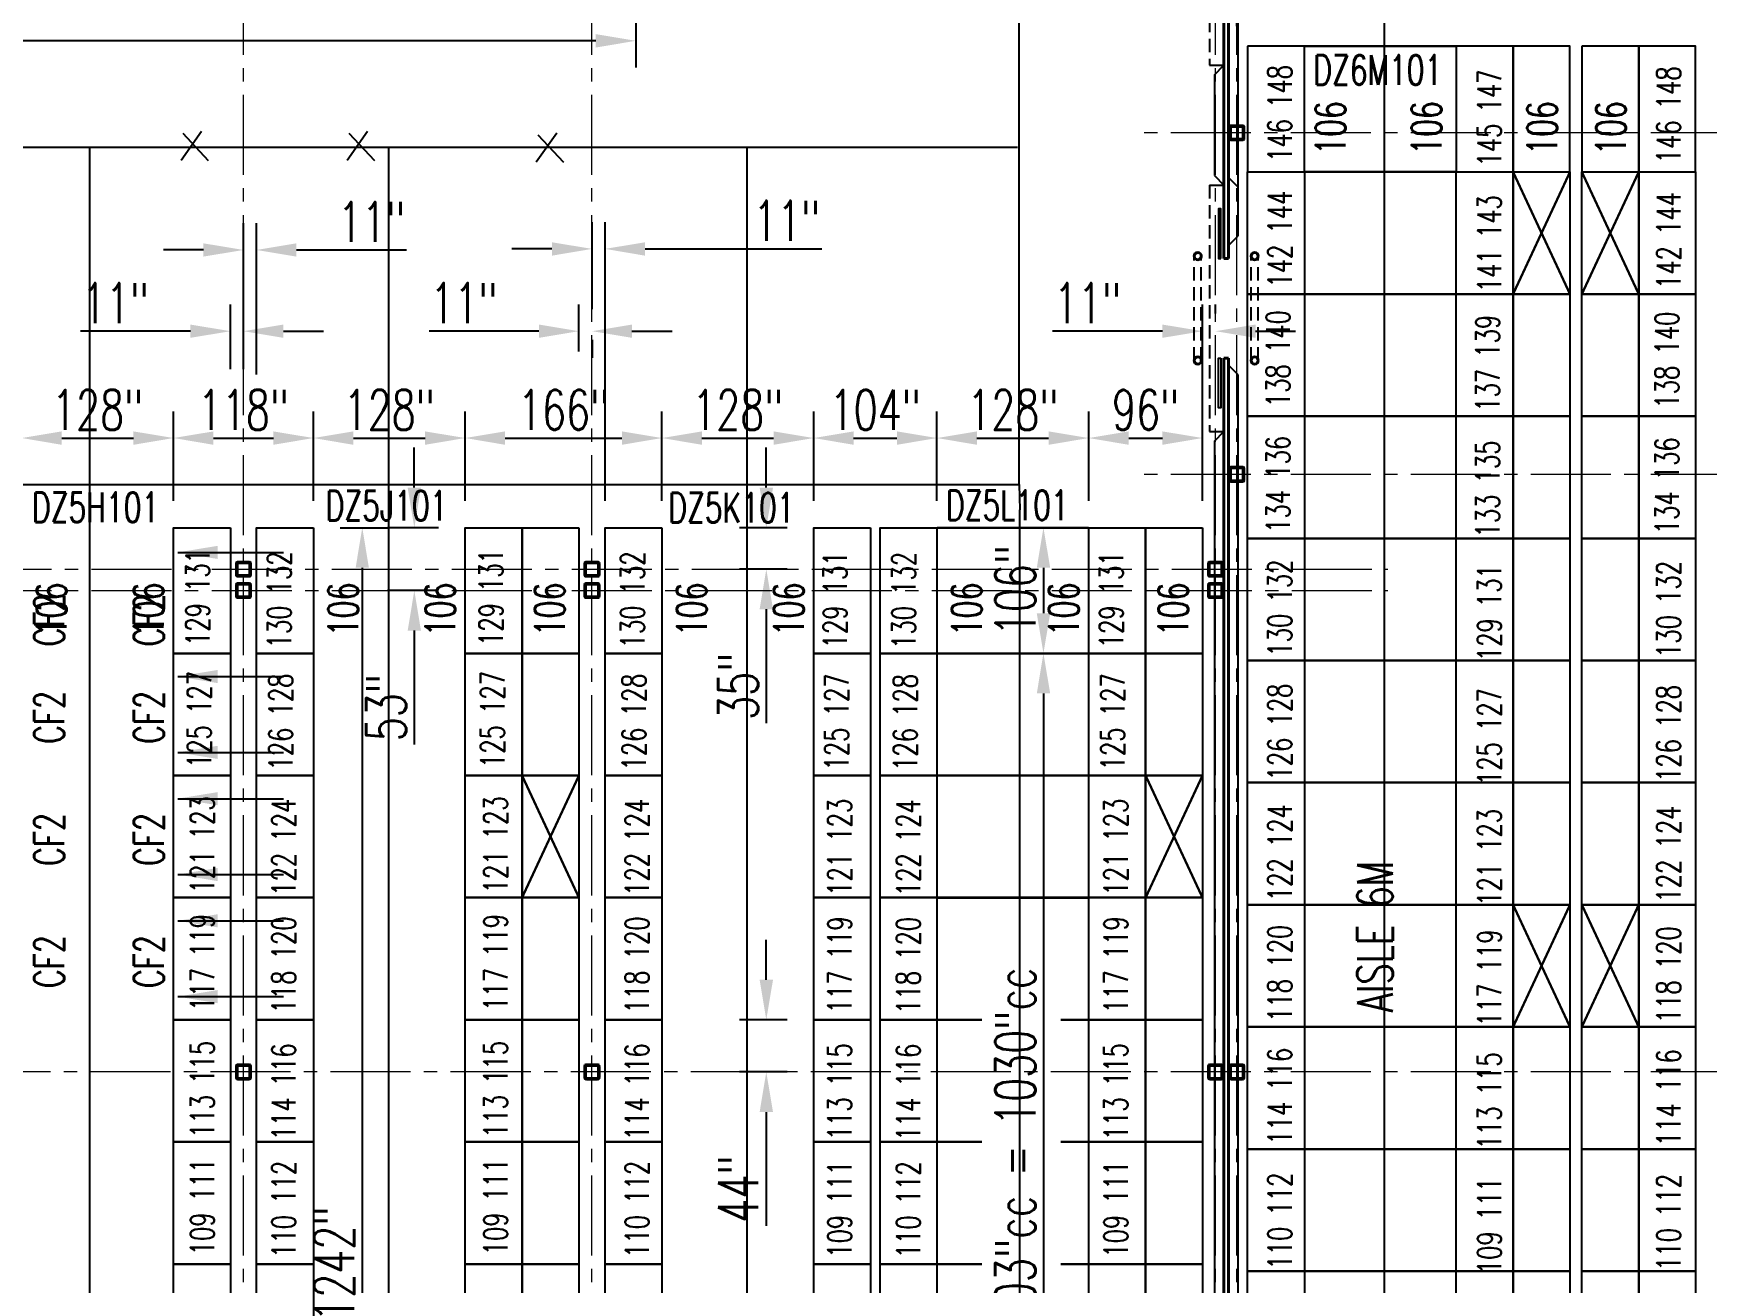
# Model space of a CAD drawing. Header units: inches. Extents: x -1028 to 37906, y -2339 to 19896.
# Drawn here: x 2889 to 4300, y 2828 to 3882 of the extents above; entities that cross this region are included whole.
import ezdxf

# ---------------------------------------------------------------- set-up
doc = ezdxf.new("R2010")
doc.units = ezdxf.units.IN
doc.header["$LTSCALE"] = 90
doc.header["$MEASUREMENT"] = 0
for name, pattern in [('CENTER2', [1.125, 0.75, -0.125, 0.125, -0.125]), ('HIDDEN', [0.375, 0.25, -0.125]), ('HIDDEN2', [0.1875, 0.125, -0.0625]), ('X02461AFP1$0$HIDDEN2', [0.1875, 0.125, -0.0625])]:
    doc.linetypes.add(name, pattern=pattern)
for name, color, linetype in [('FDIM', 2, 'Continuous'), ('HIDDENL', 94, 'HIDDEN'), ('RACKING', 5, 'Continuous')]:
    doc.layers.add(name, color=color, linetype=linetype)
for name, color, linetype, lineweight in [('X02461AFP1$0$UCB', 1, 'Continuous', 25), ('X02461AFP1$0$UCENTER', 9, 'CENTER2', 13), ('X02461AFP1$0$UCOLS', 6, 'Continuous', 40), ('X02461AFP1$0$UDR', 1, 'Continuous', 25), ('X02461AFP1$0$UGP1', 6, 'Continuous', 40), ('X02461AFP1$0$UGP2', 2, 'HIDDEN2', 25), ('X02461AFP1$0$UWI1', 6, 'Continuous', 40)]:
    doc.layers.add(name, color=color, linetype=linetype, lineweight=lineweight)
doc.styles.add('2thirds', font='romans.shx', dxfattribs={"width": 0.7})
doc.dimstyles.new('2tfrac16', dxfattribs={"dimscale": 360, "dimtxt": 0.0938, "dimasz": 0.0938, "dimexe": 0.0625, "dimexo": 0.0625, "dimgap": 0.01, "dimtad": 1, "dimdec": 4, "dimzin": 1, "dimdsep": 46, "dimlunit": 5, "dimtxsty": '2thirds', "dimcen": 0.09, "dimclrd": 256, "dimclre": 256, "dimclrt": 256, "dimadec": 0, "dimazin": 0, "dimtfac": 0.75, "dimtdec": 4, "dimtofl": 0, "dimtmove": 0, "dimatfit": 0, "dimfxl": 1, "dimfrac": 2, "dimtolj": 1, "dimtzin": 0, "dimarcsym": 0})

# ---------------------------------------------------------------- blocks, each defined once
blk = doc.blocks.new('BAY')
blk.add_lwpolyline([(1, 1), (1, 0), (0, 0), (0, 1)], close=True)
blk = doc.blocks.new('*D26')
at = {"layer": 'Defpoints', "color": 0}
for p in [(4291, 3902.2), (4291, 3871), (4419, 3871)]:
    blk.add_point(p, dxfattribs=at)
at = {"layer": 'FDIM', "lineweight": -2}
for p, q in [((4291, 3893.5), (4291, 3924.7)), ((4419, 3893.5), (4419, 3924.7)), ((4385.2, 3902.2), (4324.7, 3902.2))]:
    blk.add_line(p, q, dxfattribs=at)
at = {"layer": 'FDIM'}
for points in [[(4324.7, 3907.9), (4324.7, 3896.6), (4291, 3902.2)], [(4385.2, 3907.9), (4385.2, 3896.6), (4419, 3902.2)]]:
    blk.add_solid(points, dxfattribs=at)
at = {"layer": 'FDIM', "insert": (4355, 3925.9), "char_height": 33.77, "attachment_point": 5, "style": '2thirds'}
blk.add_mtext('\\A1;128"', dxfattribs=at)
blk = doc.blocks.new('*D27')
at = {"layer": 'Defpoints', "color": 0}
for p in [(4291, 3902.2), (4089, 3871), (4291, 3871)]:
    blk.add_point(p, dxfattribs=at)
at = {"layer": 'FDIM', "lineweight": -2}
for p, q in [((4089, 3893.5), (4089, 3924.7)), ((4291, 3893.5), (4291, 3924.7)), ((4122.7, 3902.2), (4257.2, 3902.2))]:
    blk.add_line(p, q, dxfattribs=at)
at = {"layer": 'FDIM'}
for points in [[(4122.7, 3907.9), (4122.7, 3896.6), (4089, 3902.2)], [(4257.2, 3907.9), (4257.2, 3896.6), (4291, 3902.2)]]:
    blk.add_solid(points, dxfattribs=at)
at = {"layer": 'FDIM', "insert": (4190, 3925.9), "char_height": 33.77, "attachment_point": 5, "style": '2thirds'}
blk.add_mtext('\\A1;202"', dxfattribs=at)
blk = doc.blocks.new('*D32')
at = {"layer": 'Defpoints', "color": 0}
for p in [(3961, 3902.2), (3961, 3871), (4089, 3871)]:
    blk.add_point(p, dxfattribs=at)
at = {"layer": 'FDIM', "lineweight": -2}
for p, q in [((3961, 3893.5), (3961, 3924.7)), ((4089, 3893.5), (4089, 3924.7)), ((4055.2, 3902.2), (3994.7, 3902.2))]:
    blk.add_line(p, q, dxfattribs=at)
at = {"layer": 'FDIM'}
for points in [[(3994.7, 3907.9), (3994.7, 3896.6), (3961, 3902.2)], [(4055.2, 3907.9), (4055.2, 3896.6), (4089, 3902.2)]]:
    blk.add_solid(points, dxfattribs=at)
at = {"layer": 'FDIM', "insert": (4025, 3925.9), "char_height": 33.77, "attachment_point": 5, "style": '2thirds'}
blk.add_mtext('\\A1;128"', dxfattribs=at)
blk = doc.blocks.new('*D56')
at = {"layer": 'Defpoints', "color": 0}
for p in [(3913, 3959.2), (3913, 3871), (3904, 3865.4)]:
    blk.add_point(p, dxfattribs=at)
at = {"layer": 'FDIM', "lineweight": -2}
for p, q in [((3904, 3887.9), (3904, 3981.7)), ((3913, 3893.5), (3913, 3981.7)), ((3870.2, 3959.2), (3836.4, 3959.2)), ((3946.7, 3959.2), (4020.4, 3959.2))]:
    blk.add_line(p, q, dxfattribs=at)
at = {"layer": 'FDIM'}
for points in [[(3870.2, 3964.8), (3870.2, 3953.5), (3904, 3959.2)], [(3946.7, 3964.8), (3946.7, 3953.5), (3913, 3959.2)]]:
    blk.add_solid(points, dxfattribs=at)
at = {"layer": 'FDIM', "insert": (4000.4, 3982.9), "char_height": 33.77, "attachment_point": 5, "style": '2thirds'}
blk.add_mtext('\\A1;9"', dxfattribs=at)
blk = doc.blocks.new('*D81')
at = {"layer": 'Defpoints', "color": 0}
for p in [(3007, 3540.6), (2879, 3465), (3007, 3465)]:
    blk.add_point(p, dxfattribs=at)
at = {"layer": 'FDIM', "lineweight": -2}
for p, q in [((2879, 3487.5), (2879, 3563.1)), ((3007, 3487.5), (3007, 3563.1)), ((2912.7, 3540.6), (2973.2, 3540.6))]:
    blk.add_line(p, q, dxfattribs=at)
at = {"layer": 'FDIM'}
for points in [[(2912.7, 3546.2), (2912.7, 3534.9), (2879, 3540.6)], [(2973.2, 3546.2), (2973.2, 3534.9), (3007, 3540.6)]]:
    blk.add_solid(points, dxfattribs=at)
at = {"layer": 'FDIM', "insert": (2943, 3564.3), "char_height": 33.77, "attachment_point": 5, "style": '2thirds'}
blk.add_mtext('\\A1;128"', dxfattribs=at)
blk = doc.blocks.new('*D82')
at = {"layer": 'Defpoints', "color": 0}
for p in [(3125, 3540.6), (3007, 3465), (3125, 3465)]:
    blk.add_point(p, dxfattribs=at)
at = {"layer": 'FDIM', "lineweight": -2}
for p, q in [((3007, 3487.5), (3007, 3563.1)), ((3125, 3487.5), (3125, 3563.1)), ((3040.7, 3540.6), (3091.2, 3540.6))]:
    blk.add_line(p, q, dxfattribs=at)
at = {"layer": 'FDIM'}
for points in [[(3040.7, 3546.2), (3040.7, 3534.9), (3007, 3540.6)], [(3091.2, 3546.2), (3091.2, 3534.9), (3125, 3540.6)]]:
    blk.add_solid(points, dxfattribs=at)
at = {"layer": 'FDIM', "insert": (3066, 3564.3), "char_height": 33.77, "attachment_point": 5, "style": '2thirds'}
blk.add_mtext('\\A1;118"', dxfattribs=at)
blk = doc.blocks.new('*D83')
at = {"layer": 'Defpoints', "color": 0}
for p in [(3253, 3540.6), (3125, 3465), (3253, 3465)]:
    blk.add_point(p, dxfattribs=at)
at = {"layer": 'FDIM', "lineweight": -2}
for p, q in [((3125, 3487.5), (3125, 3563.1)), ((3253, 3487.5), (3253, 3563.1)), ((3158.7, 3540.6), (3219.2, 3540.6))]:
    blk.add_line(p, q, dxfattribs=at)
at = {"layer": 'FDIM'}
for points in [[(3158.7, 3546.2), (3158.7, 3534.9), (3125, 3540.6)], [(3219.2, 3546.2), (3219.2, 3534.9), (3253, 3540.6)]]:
    blk.add_solid(points, dxfattribs=at)
at = {"layer": 'FDIM', "insert": (3189, 3564.3), "char_height": 33.77, "attachment_point": 5, "style": '2thirds'}
blk.add_mtext('\\A1;128"', dxfattribs=at)
blk = doc.blocks.new('*D84')
at = {"layer": 'Defpoints', "color": 0}
for p in [(3419, 3540.6), (3253, 3465), (3419, 3465)]:
    blk.add_point(p, dxfattribs=at)
at = {"layer": 'FDIM', "lineweight": -2}
for p, q in [((3253, 3487.5), (3253, 3563.1)), ((3419, 3487.5), (3419, 3563.1)), ((3286.7, 3540.6), (3385.2, 3540.6))]:
    blk.add_line(p, q, dxfattribs=at)
at = {"layer": 'FDIM'}
for points in [[(3286.7, 3546.2), (3286.7, 3534.9), (3253, 3540.6)], [(3385.2, 3546.2), (3385.2, 3534.9), (3419, 3540.6)]]:
    blk.add_solid(points, dxfattribs=at)
at = {"layer": 'FDIM', "insert": (3336, 3564.3), "char_height": 33.77, "attachment_point": 5, "style": '2thirds'}
blk.add_mtext('\\A1;166"', dxfattribs=at)
blk = doc.blocks.new('*D85')
at = {"layer": 'Defpoints', "color": 0}
for p in [(3547, 3540.6), (3419, 3465), (3547, 3465)]:
    blk.add_point(p, dxfattribs=at)
at = {"layer": 'FDIM', "lineweight": -2}
for p, q in [((3419, 3487.5), (3419, 3563.1)), ((3547, 3487.5), (3547, 3563.1)), ((3452.7, 3540.6), (3513.2, 3540.6))]:
    blk.add_line(p, q, dxfattribs=at)
at = {"layer": 'FDIM'}
for points in [[(3452.7, 3546.2), (3452.7, 3534.9), (3419, 3540.6)], [(3513.2, 3546.2), (3513.2, 3534.9), (3547, 3540.6)]]:
    blk.add_solid(points, dxfattribs=at)
at = {"layer": 'FDIM', "insert": (3483, 3564.3), "char_height": 33.77, "attachment_point": 5, "style": '2thirds'}
blk.add_mtext('\\A1;128"', dxfattribs=at)
blk = doc.blocks.new('*D86')
at = {"layer": 'Defpoints', "color": 0}
for p in [(3651, 3540.6), (3547, 3465), (3651, 3465)]:
    blk.add_point(p, dxfattribs=at)
at = {"layer": 'FDIM', "lineweight": -2}
for p, q in [((3547, 3487.5), (3547, 3563.1)), ((3651, 3487.5), (3651, 3563.1)), ((3580.7, 3540.6), (3617.2, 3540.6))]:
    blk.add_line(p, q, dxfattribs=at)
at = {"layer": 'FDIM'}
for points in [[(3580.7, 3546.2), (3580.7, 3534.9), (3547, 3540.6)], [(3617.2, 3546.2), (3617.2, 3534.9), (3651, 3540.6)]]:
    blk.add_solid(points, dxfattribs=at)
at = {"layer": 'FDIM', "insert": (3599, 3564.3), "char_height": 33.77, "attachment_point": 5, "style": '2thirds'}
blk.add_mtext('\\A1;104"', dxfattribs=at)
blk = doc.blocks.new('*D87')
at = {"layer": 'Defpoints', "color": 0}
for p in [(3779, 3540.6), (3651, 3465), (3779, 3465)]:
    blk.add_point(p, dxfattribs=at)
at = {"layer": 'FDIM', "lineweight": -2}
for p, q in [((3651, 3487.5), (3651, 3563.1)), ((3779, 3487.5), (3779, 3563.1)), ((3684.7, 3540.6), (3745.2, 3540.6))]:
    blk.add_line(p, q, dxfattribs=at)
at = {"layer": 'FDIM'}
for points in [[(3684.7, 3546.2), (3684.7, 3534.9), (3651, 3540.6)], [(3745.2, 3546.2), (3745.2, 3534.9), (3779, 3540.6)]]:
    blk.add_solid(points, dxfattribs=at)
at = {"layer": 'FDIM', "insert": (3715, 3564.3), "char_height": 33.77, "attachment_point": 5, "style": '2thirds'}
blk.add_mtext('\\A1;128"', dxfattribs=at)
blk = doc.blocks.new('*D88')
at = {"layer": 'Defpoints', "color": 0}
for p in [(3875, 3540.6), (3779, 3465), (3875, 3465)]:
    blk.add_point(p, dxfattribs=at)
at = {"layer": 'FDIM', "lineweight": -2}
for p, q in [((3779, 3487.5), (3779, 3563.1)), ((3875, 3487.5), (3875, 3563.1)), ((3812.7, 3540.6), (3841.2, 3540.6))]:
    blk.add_line(p, q, dxfattribs=at)
at = {"layer": 'FDIM'}
for points in [[(3812.7, 3546.2), (3812.7, 3534.9), (3779, 3540.6)], [(3841.2, 3546.2), (3841.2, 3534.9), (3875, 3540.6)]]:
    blk.add_solid(points, dxfattribs=at)
at = {"layer": 'FDIM', "insert": (3827, 3564.3), "char_height": 33.77, "attachment_point": 5, "style": '2thirds'}
blk.add_mtext('\\A1;96"', dxfattribs=at)
blk = doc.blocks.new('*D89')
at = {"layer": 'Defpoints', "color": 0}
for p in [(3779, 3359), (3740.8, 2329), (3779, 2329)]:
    blk.add_point(p, dxfattribs=at)
at = {"layer": 'FDIM', "lineweight": -2}
for p, q in [((3756.5, 3359), (3718.3, 3359)), ((3740.8, 3325.2), (3740.8, 2362.8)), ((3756.5, 2329), (3718.3, 2329))]:
    blk.add_line(p, q, dxfattribs=at)
at = {"layer": 'FDIM'}
for points in [[(3735.2, 3325.2), (3746.5, 3325.2), (3740.8, 3359)], [(3735.2, 2362.8), (3746.5, 2362.8), (3740.8, 2329)]]:
    blk.add_solid(points, dxfattribs=at)
at = {"layer": 'FDIM', "insert": (3717.1, 2844), "char_height": 33.768, "attachment_point": 5, "rotation": 90, "style": '2thirds'}
blk.add_mtext('\\A1;10 BAYS @ 103"cc = 1030"cc', dxfattribs=at)
blk = doc.blocks.new('*D90')
at = {"layer": 'Defpoints', "color": 0}
for p in [(3779, 3465), (3740.8, 3359), (3779, 3359)]:
    blk.add_point(p, dxfattribs=at)
at = {"layer": 'FDIM', "lineweight": -2}
for p, q in [((3756.5, 3465), (3718.3, 3465)), ((3740.8, 3431.2), (3740.8, 3392.8)), ((3756.5, 3359), (3718.3, 3359))]:
    blk.add_line(p, q, dxfattribs=at)
at = {"layer": 'FDIM'}
for points in [[(3735.2, 3431.2), (3746.5, 3431.2), (3740.8, 3465)], [(3735.2, 3392.8), (3746.5, 3392.8), (3740.8, 3359)]]:
    blk.add_solid(points, dxfattribs=at)
at = {"layer": 'FDIM', "insert": (3717.1, 3412), "char_height": 33.77, "attachment_point": 5, "rotation": 90, "style": '2thirds'}
blk.add_mtext('\\A1;106"', dxfattribs=at)
blk = doc.blocks.new('*D102')
at = {"layer": 'Defpoints', "color": 0}
for p in [(3547, 3050), (3507, 3006), (3547, 3006)]:
    blk.add_point(p, dxfattribs=at)
at = {"layer": 'FDIM', "lineweight": -2}
for p, q in [((3507, 3083.8), (3507, 3117.5)), ((3524.5, 3050), (3484.5, 3050)), ((3524.5, 3006), (3484.5, 3006)), ((3507, 2972.2), (3507, 2876.1))]:
    blk.add_line(p, q, dxfattribs=at)
at = {"layer": 'FDIM'}
for points in [[(3501.4, 3083.8), (3512.7, 3083.8), (3507, 3050)], [(3501.4, 2972.2), (3512.7, 2972.2), (3507, 3006)]]:
    blk.add_solid(points, dxfattribs=at)
at = {"layer": 'FDIM', "insert": (3483.3, 2907.3), "char_height": 33.77, "attachment_point": 5, "rotation": 90, "style": '2thirds'}
blk.add_mtext('\\A1;44"', dxfattribs=at)
blk = doc.blocks.new('*D103')
at = {"layer": 'Defpoints', "color": 0}
for p in [(3547, 3465), (3507, 3430), (3547, 3430)]:
    blk.add_point(p, dxfattribs=at)
at = {"layer": 'FDIM', "lineweight": -2}
for p, q in [((3507, 3498.8), (3507, 3532.5)), ((3524.5, 3465), (3484.5, 3465)), ((3524.5, 3430), (3484.5, 3430)), ((3507, 3396.2), (3507, 3300.1))]:
    blk.add_line(p, q, dxfattribs=at)
at = {"layer": 'FDIM'}
for points in [[(3501.4, 3498.8), (3512.7, 3498.8), (3507, 3465)], [(3501.4, 3396.2), (3512.7, 3396.2), (3507, 3430)]]:
    blk.add_solid(points, dxfattribs=at)
at = {"layer": 'FDIM', "insert": (3483.3, 3331.3), "char_height": 33.77, "attachment_point": 5, "rotation": 90, "style": '2thirds'}
blk.add_mtext('\\A1;35"', dxfattribs=at)
blk = doc.blocks.new('*D104')
at = {"layer": 'Defpoints', "color": 0}
for p in [(3253, 3465), (3210.1, 3412), (3253, 3412)]:
    blk.add_point(p, dxfattribs=at)
at = {"layer": 'FDIM', "lineweight": -2}
for p, q in [((3210.1, 3498.8), (3210.1, 3532.5)), ((3230.5, 3465), (3187.6, 3465)), ((3230.5, 3412), (3187.6, 3412)), ((3210.1, 3378.2), (3210.1, 3282.1))]:
    blk.add_line(p, q, dxfattribs=at)
at = {"layer": 'FDIM'}
for points in [[(3204.5, 3498.8), (3215.7, 3498.8), (3210.1, 3465)], [(3204.5, 3378.2), (3215.7, 3378.2), (3210.1, 3412)]]:
    blk.add_solid(points, dxfattribs=at)
at = {"layer": 'FDIM', "insert": (3186.4, 3313.3), "char_height": 33.77, "attachment_point": 5, "rotation": 90, "style": '2thirds'}
blk.add_mtext('\\A1;53"', dxfattribs=at)
blk = doc.blocks.new('*D105')
at = {"layer": 'Defpoints', "color": 0}
for p in [(3360, 3700.1), (3360, 3626.9), (3371, 3465)]:
    blk.add_point(p, dxfattribs=at)
at = {"layer": 'FDIM', "lineweight": -2}
for p, q in [((3360, 3649.4), (3360, 3722.6)), ((3371, 3487.5), (3371, 3722.6)), ((3326.2, 3700.1), (3292.4, 3700.1)), ((3404.7, 3700.1), (3553.8, 3700.1))]:
    blk.add_line(p, q, dxfattribs=at)
at = {"layer": 'FDIM'}
for points in [[(3326.2, 3705.7), (3326.2, 3694.4), (3360, 3700.1)], [(3404.7, 3705.7), (3404.7, 3694.4), (3371, 3700.1)]]:
    blk.add_solid(points, dxfattribs=at)
at = {"layer": 'FDIM', "insert": (3524.3, 3723.8), "char_height": 33.77, "attachment_point": 5, "style": '2thirds'}
blk.add_mtext('\\A1;11"', dxfattribs=at)
blk = doc.blocks.new('*D106')
at = {"layer": 'Defpoints', "color": 0}
for p in [(3360, 3645.9), (3349, 3630.7), (3349, 3591)]:
    blk.add_point(p, dxfattribs=at)
at = {"layer": 'FDIM', "lineweight": -2}
for p, q in [((3349, 3613.5), (3349, 3653.2)), ((3315.2, 3630.7), (3222.5, 3630.7)), ((3393.7, 3630.7), (3427.5, 3630.7)), ((3360, 3623.4), (3360, 3608.2))]:
    blk.add_line(p, q, dxfattribs=at)
at = {"layer": 'FDIM'}
for points in [[(3315.2, 3636.3), (3315.2, 3625.1), (3349, 3630.7)], [(3393.7, 3636.3), (3393.7, 3625.1), (3360, 3630.7)]]:
    blk.add_solid(points, dxfattribs=at)
at = {"layer": 'FDIM', "insert": (3252, 3654.4), "char_height": 33.77, "attachment_point": 5, "style": '2thirds'}
blk.add_mtext('\\A1;11"', dxfattribs=at)
blk = doc.blocks.new('*D107')
at = {"layer": 'Defpoints', "color": 0}
for p in [(3875, 3630.7), (3886, 3623.1), (3875, 3487.5)]:
    blk.add_point(p, dxfattribs=at)
at = {"layer": 'FDIM', "lineweight": -2}
for p, q in [((3875, 3510), (3875, 3653.2)), ((3886, 3645.6), (3886, 3653.2)), ((3841.2, 3630.7), (3748.5, 3630.7)), ((3919.7, 3630.7), (3953.5, 3630.7))]:
    blk.add_line(p, q, dxfattribs=at)
at = {"layer": 'FDIM'}
for points in [[(3841.2, 3636.3), (3841.2, 3625.1), (3875, 3630.7)], [(3919.7, 3636.3), (3919.7, 3625.1), (3886, 3630.7)]]:
    blk.add_solid(points, dxfattribs=at)
at = {"layer": 'FDIM', "insert": (3778, 3654.4), "char_height": 33.77, "attachment_point": 5, "style": '2thirds'}
blk.add_mtext('\\A1;11"', dxfattribs=at)
blk = doc.blocks.new('*D108')
at = {"layer": 'Defpoints', "color": 0}
for p in [(3077, 3699.2), (3066, 3596.5), (3077, 3571.8)]:
    blk.add_point(p, dxfattribs=at)
at = {"layer": 'FDIM', "lineweight": -2}
for p, q in [((3066, 3619), (3066, 3721.7)), ((3077, 3594.3), (3077, 3721.7)), ((3032.2, 3699.2), (2998.4, 3699.2)), ((3110.7, 3699.2), (3203.5, 3699.2))]:
    blk.add_line(p, q, dxfattribs=at)
at = {"layer": 'FDIM'}
for points in [[(3032.2, 3704.8), (3032.2, 3693.6), (3066, 3699.2)], [(3110.7, 3704.8), (3110.7, 3693.6), (3077, 3699.2)]]:
    blk.add_solid(points, dxfattribs=at)
at = {"layer": 'FDIM', "insert": (3174, 3722.9), "char_height": 33.77, "attachment_point": 5, "style": '2thirds'}
blk.add_mtext('\\A1;11"', dxfattribs=at)
blk = doc.blocks.new('*D109')
at = {"layer": 'Defpoints', "color": 0}
for p in [(3055, 3630.7), (3055, 3576.2), (3066, 3576.2)]:
    blk.add_point(p, dxfattribs=at)
at = {"layer": 'FDIM', "lineweight": -2}
for p, q in [((3055, 3598.7), (3055, 3653.2)), ((3066, 3598.7), (3066, 3653.2)), ((3021.2, 3630.7), (2928.5, 3630.7)), ((3099.7, 3630.7), (3133.5, 3630.7))]:
    blk.add_line(p, q, dxfattribs=at)
at = {"layer": 'FDIM'}
for points in [[(3021.2, 3636.3), (3021.2, 3625.1), (3055, 3630.7)], [(3099.7, 3636.3), (3099.7, 3625.1), (3066, 3630.7)]]:
    blk.add_solid(points, dxfattribs=at)
at = {"layer": 'FDIM', "insert": (2958, 3654.4), "char_height": 33.77, "attachment_point": 5, "style": '2thirds'}
blk.add_mtext('\\A1;11"', dxfattribs=at)
blk = doc.blocks.new('*D135')
at = {"layer": 'Defpoints', "color": 0}
for p in [(1486, 4074), (3397, 4074), (1486, 3875.6)]:
    blk.add_point(p, dxfattribs=at)
at = {"layer": 'FDIM', "lineweight": -2}
for p, q in [((1486, 4051.5), (1486, 3853.1)), ((3397, 4051.5), (3397, 3853.1)), ((3363.2, 3875.6), (1519.8, 3875.6))]:
    blk.add_line(p, q, dxfattribs=at)
at = {"layer": 'FDIM'}
for points in [[(1519.8, 3881.2), (1519.8, 3869.9), (1486, 3875.6)], [(3363.2, 3881.2), (3363.2, 3869.9), (3397, 3875.6)]]:
    blk.add_solid(points, dxfattribs=at)
at = {"layer": 'FDIM', "insert": (2441.5, 3899.3), "char_height": 33.768, "attachment_point": 5, "style": '2thirds'}
blk.add_mtext('\\A1;13 BAYS @ 147"cc = 1911"cc', dxfattribs=at)
blk = doc.blocks.new('*D213')
at = {"lineweight": -2}
for p, q in [((3147.5, 3465), (3188.7, 3465)), ((3166.2, 3431.2), (3166.2, 2256.8)), ((3147.5, 2223), (3188.7, 2223))]:
    blk.add_line(p, q, dxfattribs=at)
for points in [[(3160.6, 3431.2), (3171.8, 3431.2), (3166.2, 3465)], [(3160.6, 2256.8), (3171.8, 2256.8), (3166.2, 2223)]]:
    blk.add_solid(points)
at = {"layer": 'Defpoints', "color": 0}
for p in [(3125, 3465), (3125, 2223), (3166.2, 2223)]:
    blk.add_point(p, dxfattribs=at)
at = {"insert": (3142.5, 2844), "char_height": 33.77, "attachment_point": 5, "rotation": 90, "style": '2thirds'}
blk.add_mtext('\\A1;1242"', dxfattribs=at)

msp = doc.modelspace()

# ---------------------------------------------------------------- linework, layer by layer
for p, q in [((4028.181153, 3963.823245), (4028.181153, 198.080186)), ((3720.469667, 3501.286626), (3720.469667, 3891.567873)), ((3030.54337, 3799.150906), (3013.287984, 3774.717398)), ((3014.725913, 3797.713624), (3036.295144, 3774.717398)), ((3170.627212, 3799.136091), (3153.371826, 3774.702583)), ((3154.809755, 3797.698809), (3176.378986, 3774.702583)), ((3330.23916, 3797.698809), (3312.983775, 3773.265301)), ((3719.001186, 3785.719707), (1475.538227, 3785.719707)), ((2936.108278, 3785.719707), (2936.108278, -246.877954)), ((3188.742793, -246.877954), (3188.742793, 3785.719707)), ((3314.421703, 3796.261527), (3335.990935, 3773.265301)), ((3490.530319, 3785.719707), (3490.530319, -246.877954)), ((2704.42804, 3501.286626), (2936.108278, 3501.286626)), ((2936.108278, 3501.286626), (3720.469667, 3501.286626)), ((3720.469667, 3501.286626), (3721.017038, 3480.100055)), ((3721.017038, -246.877954), (3721.017038, 3480.100055))]:
    msp.add_line(p, q)
at = {"layer": 'HIDDENL', "const_width": 2}
for points in [[(3960.978386, 3870.985913), (4088.978386, 3870.985913)], [(3960.978386, 3764.985913), (4088.978386, 3764.985913)], [(4136.978386, 3764.985913), (4184.978386, 3661.985913)], [(4136.978386, 3661.985913), (4184.978386, 3764.985913)], [(4194.978386, 3661.985913), (4242.978386, 3764.985913)], [(4194.978386, 3764.985913), (4242.978386, 3661.985913)], [(3960.978386, 3661.985913), (4088.978386, 3661.985913)], [(3960.978386, 3558.985913), (4088.978386, 3558.985913)], [(3778.978386, 3464.985913), (3650.978386, 3464.985913)], [(3960.978386, 3455.985913), (4088.978386, 3455.985913)], [(3778.978386, 3358.985913), (3650.978386, 3358.985913)], [(3960.978386, 3352.985913), (4088.978386, 3352.985913)], [(3300.978386, 3152.985913), (3348.978386, 3255.985913)], [(3300.978386, 3255.985913), (3348.978386, 3152.985913)], [(3778.978386, 3255.985913), (3650.978386, 3255.985913)], [(3826.978386, 3255.985913), (3874.978386, 3152.985913)], [(3826.978386, 3152.985913), (3874.978386, 3255.985913)], [(3960.978386, 3249.985913), (4088.978386, 3249.985913)], [(3778.978386, 3152.985913), (3650.978386, 3152.985913)], [(3960.978386, 3146.985913), (4088.978386, 3146.985913)], [(4136.978386, 3146.985913), (4184.978386, 3043.985913)], [(4136.978386, 3043.985913), (4184.978386, 3146.985913)], [(4194.978386, 3043.985913), (4242.978386, 3146.985913)], [(4194.978386, 3146.985913), (4242.978386, 3043.985913)], [(3688.837485, 3049.985913), (3650.978386, 3049.985913)], [(3778.978386, 3049.985913), (3755.425604, 3049.985913)], [(3960.978386, 3043.985913), (4088.978386, 3043.985913)], [(3688.837485, 2946.985913), (3650.978386, 2946.985913)], [(3778.978386, 2946.985913), (3755.425604, 2946.985913)], [(3960.978386, 2940.985913), (4088.978386, 2940.985913)], [(3688.837485, 2843.985913), (3650.978386, 2843.985913)], [(3778.978386, 2843.985913), (3755.425604, 2843.985913)], [(3960.978386, 2837.985913), (4088.978386, 2837.985913)]]:
    msp.add_lwpolyline(points, dxfattribs=at)
at = {"layer": 'X02461AFP1$0$UCB'}
for p, q in [((3904.978386, 3710.985855), (3904.978386, 4019.983581)), ((3884.978386, 3846.983581), (3892.978386, 3854.983581)), ((3884.978386, 3846.983581), (3884.978386, 3761.985971)), ((3884.978386, 3761.985971), (3892.978386, 3753.985971)), ((3896.978386, 3760.246727), (3904.978386, 3752.246727)), ((3904.978386, 3710.985855), (3904.978386, 3752.246727)), ((3896.978386, 3702.985855), (3904.978386, 3710.985855)), ((3904.978386, 3593.985855), (3896.978386, 3601.985855)), ((3904.978386, 2177.985855), (3904.978386, 3593.985855)), ((3884.978386, 3537.985855), (3892.978386, 3545.985855)), ((3884.978386, 3537.985855), (3884.978386, 2228.985855))]:
    msp.add_line(p, q, dxfattribs=at)
at = {"layer": 'X02461AFP1$0$UCENTER'}
for p, q in [((3065.978386, -1198.813599), (3065.978386, 4853.515788)), ((3359.978386, -1198.813599), (3359.978386, 4853.515788)), ((3885.978386, -1198.813599), (3885.978386, 4853.515788)), ((3903.978386, -1198.813599), (3903.978386, 4853.515788)), ((7358.264777, 3797.985913), (3816.460771, 3797.985913)), ((7358.264777, 3509.985913), (3816.460771, 3509.985913)), ((1014.154905, 3429.985913), (4031.200625, 3429.985913)), ((1014.154905, 3411.985913), (4031.200625, 3411.985913)), ((7358.264777, 3005.985913), (1014.154905, 3005.985913))]:
    msp.add_line(p, q, dxfattribs=at)
at = {"layer": 'X02461AFP1$0$UCOLS'}
for points in [[(3897.978386, 3793.235913, 0.4142135624), (3899.228386, 3791.985913), (3908.728386, 3791.985913, 0.4142135624), (3909.978386, 3793.235913), (3909.978386, 3802.735913, 0.4142135624), (3908.728386, 3803.985913), (3899.228386, 3803.985913, 0.4142135624), (3897.978386, 3802.735913)], [(3898.603386, 3793.235913, 0.4142135624), (3899.228386, 3792.610913), (3908.728386, 3792.610913, 0.4142135624), (3909.353386, 3793.235913), (3909.353386, 3802.735913, 0.4142135624), (3908.728386, 3803.360913), (3899.228386, 3803.360913, 0.4142135624), (3898.603386, 3802.735913)], [(3897.978386, 3505.235913, 0.4142135624), (3899.228386, 3503.985913), (3908.728386, 3503.985913, 0.4142135624), (3909.978386, 3505.235913), (3909.978386, 3514.735913, 0.4142135624), (3908.728386, 3515.985913), (3899.228386, 3515.985913, 0.4142135624), (3897.978386, 3514.735913)], [(3898.603386, 3505.235913, 0.4142135624), (3899.228386, 3504.610913), (3908.728386, 3504.610913, 0.4142135624), (3909.353386, 3505.235913), (3909.353386, 3514.735913, 0.4142135624), (3908.728386, 3515.360913), (3899.228386, 3515.360913, 0.4142135624), (3898.603386, 3514.735913)], [(3059.978386, 3425.235913, 0.4142135624), (3061.228386, 3423.985913), (3070.728386, 3423.985913, 0.4142135624), (3071.978386, 3425.235913), (3071.978386, 3434.735913, 0.4142135624), (3070.728386, 3435.985913), (3061.228386, 3435.985913, 0.4142135624), (3059.978386, 3434.735913)], [(3060.603386, 3425.235913, 0.4142135624), (3061.228386, 3424.610913), (3070.728386, 3424.610913, 0.4142135624), (3071.353386, 3425.235913), (3071.353386, 3434.735913, 0.4142135624), (3070.728386, 3435.360913), (3061.228386, 3435.360913, 0.4142135624), (3060.603386, 3434.735913)], [(3353.978386, 3425.235913, 0.4142135624), (3355.228386, 3423.985913), (3364.728386, 3423.985913, 0.4142135624), (3365.978386, 3425.235913), (3365.978386, 3434.735913, 0.4142135624), (3364.728386, 3435.985913), (3355.228386, 3435.985913, 0.4142135624), (3353.978386, 3434.735913)], [(3354.603386, 3425.235913, 0.4142135624), (3355.228386, 3424.610913), (3364.728386, 3424.610913, 0.4142135624), (3365.353386, 3425.235913), (3365.353386, 3434.735913, 0.4142135624), (3364.728386, 3435.360913), (3355.228386, 3435.360913, 0.4142135624), (3354.603386, 3434.735913)], [(3879.978386, 3425.235913, 0.4142135624), (3881.228386, 3423.985913), (3890.728386, 3423.985913, 0.4142135624), (3891.978386, 3425.235913), (3891.978386, 3434.735913, 0.4142135624), (3890.728386, 3435.985913), (3881.228386, 3435.985913, 0.4142135624), (3879.978386, 3434.735913)], [(3880.603386, 3425.235913, 0.4142135624), (3881.228386, 3424.610913), (3890.728386, 3424.610913, 0.4142135624), (3891.353386, 3425.235913), (3891.353386, 3434.735913, 0.4142135624), (3890.728386, 3435.360913), (3881.228386, 3435.360913, 0.4142135624), (3880.603386, 3434.735913)], [(3059.978386, 3407.235913, 0.4142135624), (3061.228386, 3405.985913), (3070.728386, 3405.985913, 0.4142135624), (3071.978386, 3407.235913), (3071.978386, 3416.735913, 0.4142135624), (3070.728386, 3417.985913), (3061.228386, 3417.985913, 0.4142135624), (3059.978386, 3416.735913)], [(3060.603386, 3407.235913, 0.4142135624), (3061.228386, 3406.610913), (3070.728386, 3406.610913, 0.4142135624), (3071.353386, 3407.235913), (3071.353386, 3416.735913, 0.4142135624), (3070.728386, 3417.360913), (3061.228386, 3417.360913, 0.4142135624), (3060.603386, 3416.735913)], [(3353.978386, 3407.235913, 0.4142135624), (3355.228386, 3405.985913), (3364.728386, 3405.985913, 0.4142135624), (3365.978386, 3407.235913), (3365.978386, 3416.735913, 0.4142135624), (3364.728386, 3417.985913), (3355.228386, 3417.985913, 0.4142135624), (3353.978386, 3416.735913)], [(3354.603386, 3407.235913, 0.4142135624), (3355.228386, 3406.610913), (3364.728386, 3406.610913, 0.4142135624), (3365.353386, 3407.235913), (3365.353386, 3416.735913, 0.4142135624), (3364.728386, 3417.360913), (3355.228386, 3417.360913, 0.4142135624), (3354.603386, 3416.735913)], [(3879.978386, 3407.235913, 0.4142135624), (3881.228386, 3405.985913), (3890.728386, 3405.985913, 0.4142135624), (3891.978386, 3407.235913), (3891.978386, 3416.735913, 0.4142135624), (3890.728386, 3417.985913), (3881.228386, 3417.985913, 0.4142135624), (3879.978386, 3416.735913)], [(3880.603386, 3407.235913, 0.4142135624), (3881.228386, 3406.610913), (3890.728386, 3406.610913, 0.4142135624), (3891.353386, 3407.235913), (3891.353386, 3416.735913, 0.4142135624), (3890.728386, 3417.360913), (3881.228386, 3417.360913, 0.4142135624), (3880.603386, 3416.735913)], [(3059.978386, 3001.235913, 0.4142135624), (3061.228386, 2999.985913), (3070.728386, 2999.985913, 0.4142135624), (3071.978386, 3001.235913), (3071.978386, 3010.735913, 0.4142135624), (3070.728386, 3011.985913), (3061.228386, 3011.985913, 0.4142135624), (3059.978386, 3010.735913)], [(3060.603386, 3001.235913, 0.4142135624), (3061.228386, 3000.610913), (3070.728386, 3000.610913, 0.4142135624), (3071.353386, 3001.235913), (3071.353386, 3010.735913, 0.4142135624), (3070.728386, 3011.360913), (3061.228386, 3011.360913, 0.4142135624), (3060.603386, 3010.735913)], [(3353.978386, 3001.235913, 0.4142135624), (3355.228386, 2999.985913), (3364.728386, 2999.985913, 0.4142135624), (3365.978386, 3001.235913), (3365.978386, 3010.735913, 0.4142135624), (3364.728386, 3011.985913), (3355.228386, 3011.985913, 0.4142135624), (3353.978386, 3010.735913)], [(3354.603386, 3001.235913, 0.4142135624), (3355.228386, 3000.610913), (3364.728386, 3000.610913, 0.4142135624), (3365.353386, 3001.235913), (3365.353386, 3010.735913, 0.4142135624), (3364.728386, 3011.360913), (3355.228386, 3011.360913, 0.4142135624), (3354.603386, 3010.735913)], [(3879.978386, 3001.235913, 0.4142135624), (3881.228386, 2999.985913), (3890.728386, 2999.985913, 0.4142135624), (3891.978386, 3001.235913), (3891.978386, 3010.735913, 0.4142135624), (3890.728386, 3011.985913), (3881.228386, 3011.985913, 0.4142135624), (3879.978386, 3010.735913)], [(3880.603386, 3001.235913, 0.4142135624), (3881.228386, 3000.610913), (3890.728386, 3000.610913, 0.4142135624), (3891.353386, 3001.235913), (3891.353386, 3010.735913, 0.4142135624), (3890.728386, 3011.360913), (3881.228386, 3011.360913, 0.4142135624), (3880.603386, 3010.735913)], [(3897.978386, 3001.235913, 0.4142135624), (3899.228386, 2999.985913), (3908.728386, 2999.985913, 0.4142135624), (3909.978386, 3001.235913), (3909.978386, 3010.735913, 0.4142135624), (3908.728386, 3011.985913), (3899.228386, 3011.985913, 0.4142135624), (3897.978386, 3010.735913)], [(3898.603386, 3001.235913, 0.4142135624), (3899.228386, 3000.610913), (3908.728386, 3000.610913, 0.4142135624), (3909.353386, 3001.235913), (3909.353386, 3010.735913, 0.4142135624), (3908.728386, 3011.360913), (3899.228386, 3011.360913, 0.4142135624), (3898.603386, 3010.735913)]]:
    msp.add_lwpolyline(points, format="xyb", close=True, dxfattribs=at)
at = {"layer": 'X02461AFP1$0$UDR', "linetype": 'X02461AFP1$0$HIDDEN2'}
for p, q in [((3880.978386, 4062.983581), (3880.978386, 3854.983581)), ((3880.978386, 3854.983688), (3892.978386, 3854.983688)), ((3880.978386, 3854.983581), (3892.978386, 3854.983581)), ((3880.978386, 3753.985855), (3880.978386, 3545.985855)), ((3880.978386, 3753.985855), (3892.978386, 3753.985855)), ((3880.978386, 3545.985961), (3892.978386, 3545.985961)), ((3880.978386, 3545.985855), (3892.978386, 3545.985855))]:
    msp.add_line(p, q, dxfattribs=at)
at = {"layer": 'X02461AFP1$0$UDR'}
for points in [[(3890.517233, 3691.985855), (3890.517448, 3733.985797), (3888.517448, 3733.985801), (3888.517233, 3691.985859)], [(3890.517233, 3607.985855), (3890.517448, 3565.985912), (3888.517448, 3565.985908), (3888.517233, 3607.98585)]]:
    msp.add_lwpolyline(points, close=True, dxfattribs=at)
at = {"layer": 'X02461AFP1$0$UGP1'}
for centre in [(3870.978391, 3693.985913), (3918.978382, 3693.985913), (3870.978391, 3605.985913), (3918.978382, 3605.985913)]:
    msp.add_circle(centre, 3, dxfattribs=at)
at = {"layer": 'X02461AFP1$0$UGP2'}
for p, q in [((3867.978391, 3605.985913), (3867.978391, 3693.985913)), ((3873.978391, 3605.985913), (3873.978391, 3693.985913)), ((3915.978382, 3605.985913), (3915.978382, 3693.985913)), ((3921.978382, 3605.985913), (3921.978382, 3693.985913))]:
    msp.add_line(p, q, dxfattribs=at)
at = {"layer": 'X02461AFP1$0$UWI1'}
for p, q in [((3892.978386, 4000.983581), (3892.978386, 3691.985855)), ((3896.978386, 4000.983581), (3896.978386, 3691.985855)), ((3896.978386, 3691.985855), (3892.978386, 3691.985855)), ((3896.978386, 3607.985855), (3892.978386, 3607.985855)), ((3892.978386, 3607.985855), (3892.978386, 2158.985855)), ((3896.978386, 3607.985855), (3896.978386, 2158.985855))]:
    msp.add_line(p, q, dxfattribs=at)

# ---------------------------------------------------------------- block references
at = {"layer": 'RACKING', "zscale": 48}
for p, xscale, yscale in [((3960.978386, 3764.985913), -48, 106), ((4136.978386, 3764.985913), -48, 106), ((4184.978386, 3764.985913), -48, 106), ((4242.978386, 3764.985913), -48, 106), ((4290.978386, 3764.985913), -48, 106), ((3912.978386, 3661.985913), 48, 103), ((4088.978386, 3661.985913), 48, 103), ((4136.978386, 3661.985913), 48, 103), ((4194.978386, 3661.985913), 48, 103), ((4242.978386, 3661.985913), 48, 103), ((3912.978386, 3558.985913), 48, 103), ((4088.978386, 3558.985913), 48, 103), ((4136.978386, 3558.985913), 48, 103), ((4194.978386, 3558.985913), 48, 103), ((4242.978386, 3558.985913), 48, 103), ((3912.978386, 3455.985913), 48, 103), ((4088.978386, 3455.985913), 48, 103), ((4136.978386, 3455.985913), 48, 103), ((4194.978386, 3455.985913), 48, 103), ((4242.978386, 3455.985913), 48, 103), ((3006.978386, 3358.985913), 48, 106), ((3076.978386, 3358.985913), 48, 106), ((3252.978386, 3358.985913), 48, 106), ((3300.978386, 3358.985913), 48, 106), ((3370.978386, 3358.985913), 48, 106), ((3546.978386, 3358.985913), 48, 106), ((3602.978386, 3358.985913), 48, 106), ((3778.978386, 3358.985913), 48, 106), ((3826.978386, 3358.985913), 48, 106), ((3912.978386, 3352.985913), 48, 103), ((4088.978386, 3352.985913), 48, 103), ((4136.978386, 3352.985913), 48, 103), ((4194.978386, 3352.985913), 48, 103), ((4242.978386, 3352.985913), 48, 103), ((3006.978386, 3255.985913), 48, 103), ((3076.978386, 3255.985913), 48, 103), ((3252.978386, 3255.985913), 48, 103), ((3300.978386, 3255.985913), 48, 103), ((3370.978386, 3255.985913), 48, 103), ((3546.978386, 3255.985913), 48, 103), ((3602.978386, 3255.985913), 48, 103), ((3778.978386, 3255.985913), 48, 103), ((3826.978386, 3255.985913), 48, 103), ((3912.978386, 3249.985913), 48, 103), ((4088.978386, 3249.985913), 48, 103), ((4136.978386, 3249.985913), 48, 103), ((4194.978386, 3249.985913), 48, 103), ((4242.978386, 3249.985913), 48, 103), ((3006.978386, 3152.985913), 48, 103), ((3076.978386, 3152.985913), 48, 103), ((3252.978386, 3152.985913), 48, 103), ((3300.978386, 3152.985913), 48, 103), ((3370.978386, 3152.985913), 48, 103), ((3546.978386, 3152.985913), 48, 103), ((3602.978386, 3152.985913), 48, 103), ((3778.978386, 3152.985913), 48, 103), ((3826.978386, 3152.985913), 48, 103), ((3912.978386, 3146.985913), 48, 103), ((4088.978386, 3146.985913), 48, 103), ((4136.978386, 3146.985913), 48, 103), ((4194.978386, 3146.985913), 48, 103), ((4242.978386, 3146.985913), 48, 103), ((3006.978386, 3049.985913), 48, 103), ((3076.978386, 3049.985913), 48, 103), ((3252.978386, 3049.985913), 48, 103), ((3300.978386, 3049.985913), 48, 103), ((3370.978386, 3049.985913), 48, 103), ((3546.978386, 3049.985913), 48, 103), ((3602.978386, 3049.985913), 48, 103), ((3778.978386, 3049.985913), 48, 103), ((3826.978386, 3049.985913), 48, 103), ((3912.978386, 3043.985913), 48, 103), ((4088.978386, 3043.985913), 48, 103), ((4136.978386, 3043.985913), 48, 103), ((4194.978386, 3043.985913), 48, 103), ((4242.978386, 3043.985913), 48, 103), ((3006.978386, 2946.985913), 48, 103), ((3076.978386, 2946.985913), 48, 103), ((3252.978386, 2946.985913), 48, 103), ((3300.978386, 2946.985913), 48, 103), ((3370.978386, 2946.985913), 48, 103), ((3546.978386, 2946.985913), 48, 103), ((3602.978386, 2946.985913), 48, 103), ((3778.978386, 2946.985913), 48, 103), ((3826.978386, 2946.985913), 48, 103), ((3912.978386, 2940.985913), 48, 103), ((4088.978386, 2940.985913), 48, 103), ((4136.978386, 2940.985913), 48, 103), ((4194.978386, 2940.985913), 48, 103), ((4242.978386, 2940.985913), 48, 103), ((3006.978386, 2843.985913), 48, 103), ((3076.978386, 2843.985913), 48, 103), ((3252.978386, 2843.985913), 48, 103), ((3300.978386, 2843.985913), 48, 103), ((3370.978386, 2843.985913), 48, 103), ((3546.978386, 2843.985913), 48, 103), ((3602.978386, 2843.985913), 48, 103), ((3778.978386, 2843.985913), 48, 103), ((3826.978386, 2843.985913), 48, 103), ((3912.978386, 2837.985913), 48, 103), ((4088.978386, 2837.985913), 48, 103), ((4136.978386, 2837.985913), 48, 103), ((4194.978386, 2837.985913), 48, 103), ((4242.978386, 2837.985913), 48, 103), ((3006.978386, 2740.985913), 48, 103), ((3076.978386, 2740.985913), 48, 103), ((3252.978386, 2740.985913), 48, 103), ((3300.978386, 2740.985913), 48, 103), ((3370.978386, 2740.985913), 48, 103), ((3546.978386, 2740.985913), 48, 103), ((3602.978386, 2740.985913), 48, 103), ((3778.978386, 2740.985913), 48, 103), ((3826.978386, 2740.985913), 48, 103), ((3912.978386, 2734.985913), 48, 103), ((4088.978386, 2734.985913), 48, 103), ((4136.978386, 2734.985913), 48, 103), ((4194.978386, 2734.985913), 48, 103), ((4242.978386, 2734.985913), 48, 103)]:
    msp.add_blockref('BAY', p, dxfattribs=dict(at, xscale=xscale, yscale=yscale))

# ---------------------------------------------------------------- texts
at = {"char_height": 25, "width": 113.26176624, "attachment_point": 1, "style": '2thirds'}
for s, insert in [('DZ6M101', (3968.491126, 3863.502123)), ('DZ5H101', (2887.670855, 3494.673233)), ('DZ5J101', (3135.3417, 3496.071122)), ('DZ5K101', (3424.44191, 3494.268839)), ('DZ5L101', (3658.661936, 3496.468808))]:
    msp.add_mtext(s, dxfattribs=dict(at, insert=insert))
at = {"layer": 'FDIM', "style": '2thirds', "width": 0.7}
for s, height, p in [('146 148', 20, (3950.21133, 3773.570278)), ('145 147', 20, (4126.99243, 3769.681782)), ('146 148', 20, (4278.209291, 3772.400146)), ('106', 25.2085466, (3995.616976, 3779.382795)), ('106', 25.2085466, (4076.603702, 3779.382795)), ('106', 25.2085466, (4174.174697, 3779.382795)), ('106', 25.2085466, (4232.174697, 3779.382795)), ('142 144', 20, (3950.21133, 3667.570278)), ('141 143', 20, (4126.99243, 3663.681782)), ('142 144', 20, (4278.209291, 3666.400146)), ('138 140', 20, (3948.744328, 3566.779534)), ('137 139', 20, (4125.525428, 3562.891037)), ('138 140', 20, (4276.742288, 3565.609401)), ('134 136', 20, (3948.744328, 3460.779534)), ('133 135', 20, (4125.525428, 3456.891037)), ('134 136', 20, (4276.742288, 3459.609401)), ('129 131', 20, (3037.379135, 3365.358858)), ('130 132', 20, (3106.131407, 3363.326874)), ('129 131', 20, (3284.762697, 3365.358858)), ('130 132', 20, (3404.146093, 3363.326874)), ('129 131', 20, (3575.049631, 3363.357668)), ('130 132', 20, (3633.012078, 3362.960619)), ('129 131', 20, (3808.017361, 3363.405823)), ('130 132', 20, (3950.21133, 3356.433104)), ('130 132', 20, (4278.209291, 3355.262972)), ('106', 25.2085466, (2916.763383, 3373.382795)), ('106', 25.2085466, (2998.620036, 3373.382795)), ('106', 25.2085466, (3162.763383, 3373.382795)), ('106', 25.2085466, (3244.620036, 3373.382795)), ('106', 25.2085466, (3336.990622, 3373.382795)), ('106', 25.2085466, (3456.763383, 3373.382795)), ('106', 25.2085466, (3538.620036, 3373.382795)), ('106', 25.2085466, (3688.763383, 3373.382795)), ('106', 25.2085466, (3770.620036, 3373.382795)), ('106', 25.2085466, (3862.990622, 3373.382795)), ('129 131', 20, (4126.99243, 3352.544608)), ('CF2', 25.2085466, (2914.635439, 3364.86309)), ('CF2', 25.2085466, (2998.834352, 3364.86309)), ('125 127', 20, (3038.66625, 3262.3922)), ('126 128', 20, (3107.418522, 3260.360217)), ('125 127', 20, (3286.049812, 3262.3922)), ('126 128', 20, (3405.433208, 3260.360217)), ('125 127', 20, (3576.336746, 3260.391011)), ('126 128', 20, (3634.299193, 3259.993961)), ('125 127', 20, (3809.304476, 3260.439165)), ('126 128', 20, (3950.21133, 3251.87958)), ('CF2', 25.2085466, (2914.635439, 3282.697604)), ('CF2', 25.2085466, (2998.834352, 3282.697604)), ('125 127', 20, (4126.99243, 3247.991083)), ('126 128', 20, (4278.209291, 3250.709448)), ('121 123', 20, (3041.240451, 3156.709002)), ('122 124', 20, (3109.992724, 3154.677019)), ('121 123', 20, (3288.624013, 3156.709002)), ('122 124', 20, (3408.007409, 3154.677019)), ('121 123', 20, (3578.910948, 3154.707813)), ('122 124', 20, (3636.873394, 3154.310764)), ('121 123', 20, (3811.878677, 3154.755967)), ('CF2', 25.2085466, (2914.635439, 3179.697604)), ('CF2', 25.2085466, (2998.834352, 3179.697604)), ('122 124', 20, (3950.214166, 3150.091836)), ('121 123', 20, (4126.995266, 3146.203339)), ('122 124', 20, (4278.212127, 3148.921704)), ('AISLE 6M', 30, (4035.50996, 3056.293065)), ('117 119', 20, (3041.240451, 3057.530438)), ('118 120', 20, (3109.992724, 3055.498455)), ('117 119', 20, (3288.624013, 3057.530438)), ('118 120', 20, (3408.007409, 3055.498455)), ('117 119', 20, (3578.910948, 3055.529249)), ('118 120', 20, (3636.873394, 3055.132199)), ('117 119', 20, (3811.878677, 3055.577403)), ('118 120', 20, (3950.214166, 3048.43119)), ('117 119', 20, (4126.995266, 3044.542694)), ('118 120', 20, (4278.212127, 3047.261058)), ('CF2', 25.2085466, (2914.635439, 3076.697604)), ('CF2', 25.2085466, (2998.834352, 3076.697604)), ('113 115', 20, (3041.240451, 2950.560657)), ('114 116', 20, (3109.992724, 2948.528673)), ('113 115', 20, (3288.624013, 2950.560657)), ('114 116', 20, (3408.007409, 2948.528673)), ('113 115', 20, (3578.910948, 2948.559467)), ('114 116', 20, (3636.873394, 2948.162418)), ('113 115', 20, (3811.878677, 2948.607622)), ('114 116', 20, (3950.214166, 2944.747567)), ('113 115', 20, (4126.995266, 2940.85907)), ('114 116', 20, (4278.212127, 2943.577435)), ('109 111', 20, (3041.240451, 2851.417922)), ('110 112', 20, (3109.992724, 2849.385938)), ('109 111', 20, (3288.624013, 2851.417922)), ('110 112', 20, (3408.007409, 2849.385938)), ('109 111', 20, (3578.910948, 2849.416732)), ('110 112', 20, (3636.873394, 2849.019683)), ('109 111', 20, (3811.878677, 2849.464887)), ('110 112', 20, (3950.214166, 2839.470787)), ('109 111', 20, (4126.995266, 2835.58229)), ('110 112', 20, (4278.212127, 2838.300654))]:
    msp.add_text(s, height=height, rotation=90, dxfattribs=at).set_placement(p)

# ---------------------------------------------------------------- dimensions: what is measured, and where the dimension line sits
dim = msp.add_linear_dim(base=(3166.220149, 2222.985913), p1=(3124.978386, 3464.985913), p2=(3124.978386, 2222.985913), angle=90, dimstyle='2tfrac16', override={"dimpost": '"'})
dim.commit()
dim.dimension.update_dxf_attribs({"geometry": '*D213', "text_midpoint": (3142.520149, 2843.985913)})
at = {"layer": 'FDIM'}
dim = msp.add_linear_dim(base=(1485.982968, 3875.571592), p1=(3396.982968, 4073.989691), p2=(1485.982968, 4073.989691), text='13 BAYS @ 147"cc = <>cc', dimstyle='2tfrac16', override={"dimpost": '"'}, dxfattribs=at)
dim.commit()
dim.dimension.update_dxf_attribs({"geometry": '*D135', "text_midpoint": (2441.482968, 3899.271592)})
for base, p1, p2, picture, middle in [((3912.978386, 3959.17492), (3903.978386, 3865.36426), (3912.978386, 3870.985913), '*D56', (4000.435586, 3982.87492)), ((3960.978386, 3902.228323), (4088.978386, 3870.985913), (3960.978386, 3870.985913), '*D32', (4024.978386, 3925.928323)), ((4290.978386, 3902.228323), (4088.978386, 3870.985913), (4290.978386, 3870.985913), '*D27', (4189.978386, 3925.928323)), ((4290.978386, 3902.228323), (4418.978386, 3870.985913), (4290.978386, 3870.985913), '*D26', (4354.978386, 3925.928323)), ((3076.978386, 3699.205678), (3065.978386, 3596.468902), (3076.978386, 3571.806792), '*D108', (3174.003186, 3722.905678)), ((3054.978386, 3630.714494), (3065.978386, 3576.240531), (3054.978386, 3576.240531), '*D109', (2957.953586, 3654.414494)), ((3348.978386, 3630.714494), (3359.978386, 3645.934749), (3348.978386, 3590.998299), '*D106', (3251.953586, 3654.414494)), ((3874.978386, 3630.714494), (3885.978386, 3623.104366), (3874.978386, 3487.485913), '*D107', (3777.953586, 3654.414494)), ((3006.978386, 3540.557907), (2878.978386, 3464.985913), (3006.978386, 3464.985913), '*D81', (2942.978386, 3564.257907)), ((3124.978386, 3540.557907), (3006.978386, 3464.985913), (3124.978386, 3464.985913), '*D82', (3065.978386, 3564.257907)), ((3252.978386, 3540.557907), (3124.978386, 3464.985913), (3252.978386, 3464.985913), '*D83', (3188.978386, 3564.257907)), ((3418.978386, 3540.557907), (3252.978386, 3464.985913), (3418.978386, 3464.985913), '*D84', (3335.978386, 3564.257907)), ((3546.978386, 3540.557907), (3418.978386, 3464.985913), (3546.978386, 3464.985913), '*D85', (3482.978386, 3564.257907)), ((3650.978386, 3540.557907), (3546.978386, 3464.985913), (3650.978386, 3464.985913), '*D86', (3598.978386, 3564.257907)), ((3778.978386, 3540.557907), (3650.978386, 3464.985913), (3778.978386, 3464.985913), '*D87', (3714.978386, 3564.257907)), ((3874.978386, 3540.557907), (3778.978386, 3464.985913), (3874.978386, 3464.985913), '*D88', (3826.978386, 3564.257907))]:
    dim = msp.add_linear_dim(base=base, p1=p1, p2=p2, dimstyle='2tfrac16', override={"dimpost": '"'}, dxfattribs=at)
    dim.commit()
    dim.dimension.update_dxf_attribs({"geometry": picture, "text_midpoint": middle})
dim = msp.add_linear_dim(base=(3359.978386, 3700.075258), p1=(3370.978386, 3464.985913), p2=(3359.978386, 3626.90943), dimstyle='2tfrac16', override={"dimpost": '"'}, dxfattribs=at)
dim.commit()
dim.dimension.update_dxf_attribs({"geometry": '*D105', "text_midpoint": (3524.283186, 3700.075258), "dimtype": 160})
for base, p1, p2, picture, middle in [((3210.083781, 3411.985913), (3252.978386, 3464.985913), (3252.978386, 3411.985913), '*D104', (3186.383781, 3313.272713)), ((3507.043132, 3429.985913), (3546.978386, 3464.985913), (3546.978386, 3429.985913), '*D103', (3483.343132, 3331.272713)), ((3740.84938, 3358.985913), (3778.978386, 3464.985913), (3778.978386, 3358.985913), '*D90', (3717.14938, 3411.985913)), ((3507.043132, 3005.985913), (3546.978386, 3049.985913), (3546.978386, 3005.985913), '*D102', (3483.343132, 2907.272713))]:
    dim = msp.add_linear_dim(base=base, p1=p1, p2=p2, angle=90, dimstyle='2tfrac16', override={"dimpost": '"'}, dxfattribs=at)
    dim.commit()
    dim.dimension.update_dxf_attribs({"geometry": picture, "text_midpoint": middle})
dim = msp.add_linear_dim(base=(3740.84938, 2328.985913), p1=(3778.978386, 3358.985913), p2=(3778.978386, 2328.985913), angle=90, text='10 BAYS @ 103"cc = <>cc', dimstyle='2tfrac16', override={"dimpost": '"'}, dxfattribs=at)
dim.commit()
dim.dimension.update_dxf_attribs({"geometry": '*D89', "text_midpoint": (3717.14938, 2843.985913)})

# ---------------------------------------------------------------- leaders
for points in [[(3010.52149, 3444.154612), (3099.644375, 3444.154612)], [(3010.52149, 3339.465162), (3099.644375, 3339.465162)], [(3010.52149, 3275.506664), (3099.644375, 3275.506664)], [(3010.52149, 3236.465162), (3099.644375, 3236.465162)], [(3010.52149, 3172.506664), (3099.644375, 3172.506664)], [(3010.52149, 3133.465162), (3099.644375, 3133.465162)], [(3010.52149, 3069.506664), (3099.644375, 3069.506664)]]:
    msp.add_leader(points, dimstyle='2tfrac16', override={"dimgap": 0.01, "dimtad": 0}, dxfattribs=at)

doc.saveas('drawing.dxf')
